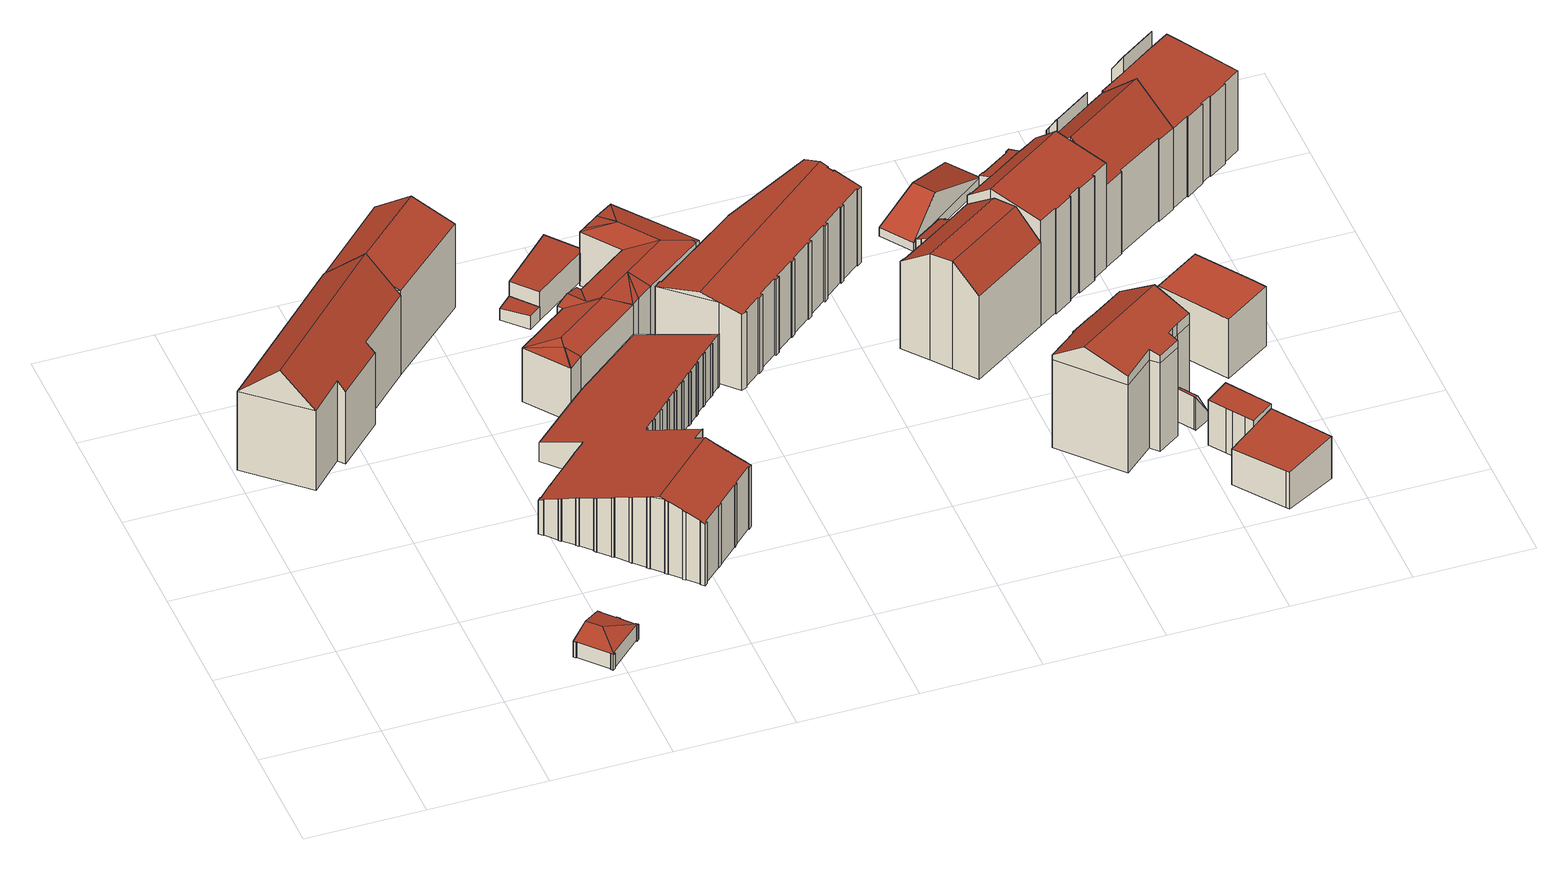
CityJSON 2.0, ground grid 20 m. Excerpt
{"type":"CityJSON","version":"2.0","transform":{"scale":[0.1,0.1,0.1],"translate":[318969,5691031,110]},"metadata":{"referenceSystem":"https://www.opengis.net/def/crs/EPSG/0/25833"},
"CityObjects":{
"building1":{"type":"Building","attributes":{"Dachtyp_tdc":"tdcFreeFormRoof","Gemeindeschluessel":14713000,"Dachneigung":42.36,"QualitaetDacherkennung":63,"Geometrietyp2DReferenz":"3000","function":"31001_9998","roofType":"5000","measuredHeight":21.96},"geometry":[{"type":"MultiSurface","lod":"2","boundaries":[[[0,1,2,3]],[[1,4,5,2]],[[4,6,7,5]],[[6,8,9,7]],[[8,10,11,9]],[[10,12,13,11]],[[12,14,15,13]],[[14,0,3,15]],[[16,17,12,10]],[[0,14,17,16,8,6,4,1]],[[10,8,16]],[[14,12,17]],[[3,2,5,7,9,11,13,15]]],"semantics":{"surfaces":[{"type":"WallSurface"},{"type":"RoofSurface"},{"type":"GroundSurface"}],"values":[0,0,0,0,0,0,0,0,1,1,0,0,2]}}]},
"building2":{"type":"Building","attributes":{"Dachtyp_tdc":"tdcFreeFormRoof","Gemeindeschluessel":14713000,"Dachneigung":14.49,"QualitaetDacherkennung":53,"Geometrietyp2DReferenz":"3000","function":"31001_9998","roofType":"5000","measuredHeight":4.06},"geometry":[{"type":"MultiSurface","lod":"2","boundaries":[[[18,19,20,21]],[[22,23,24,25,26,27,19,18]],[[24,28,29,30,31,32,33,34,35,36,37,25]],[[38,26,25,37,39,40,41,42,43]],[[38,27,26]],[[36,39,37]],[[23,28,24]],[[20,44,45,46,47,48,49,50,51,52,53,54,55,56,57,58,59,60,61,21]],[[19,27,44,20]],[[27,38,45,44]],[[38,43,46,45]],[[43,42,47,46]],[[42,41,48,47]],[[41,40,49,48]],[[40,39,50,49]],[[39,36,51,50]],[[36,35,52,51]],[[35,34,53,52]],[[34,33,54,53]],[[33,32,55,54]],[[32,31,56,55]],[[31,30,57,56]],[[30,29,58,57]],[[29,28,59,58]],[[28,23,60,59]],[[23,22,61,60]],[[22,18,21,61]]],"semantics":{"surfaces":[{"type":"WallSurface"},{"type":"RoofSurface"},{"type":"GroundSurface"}],"values":[0,1,1,1,0,0,0,2,0,0,0,0,0,0,0,0,0,0,0,0,0,0,0,0,0,0,0]}}]},
"building3":{"type":"Building","attributes":{"Dachtyp_tdc":"tdcGableRoof","Gemeindeschluessel":14713000,"Dachneigung":21.64,"QualitaetDacherkennung":50,"Geometrietyp2DReferenz":"3000","function":"31001_9998","roofType":"3100","measuredHeight":19.51},"geometry":[{"type":"MultiSurface","lod":"2","boundaries":[[[62,63,64,13]],[[63,65,66,64]],[[65,67,15,66]],[[67,62,13,15]],[[65,63,68]],[[62,67,69]],[[63,62,69,68]],[[67,65,68,69]],[[13,64,66,15]]],"semantics":{"surfaces":[{"type":"WallSurface"},{"type":"RoofSurface"},{"type":"GroundSurface"}],"values":[0,0,0,0,0,0,1,1,2]}}]},
"building4":{"type":"Building","attributes":{"name":"Bernd-Blindow-Schule","Dachtyp_tdc":"tdcFreeFormRoof","Gemeindeschluessel":14713000,"Dachneigung":21.64,"QualitaetDacherkennung":16,"Geometrietyp2DReferenz":"3000","function":"31001_3021","roofType":"5000","measuredHeight":14.93},"geometry":[{"type":"MultiSurface","lod":"2","boundaries":[[[70,71,72,73]],[[71,74,75,72]],[[74,76,77,75]],[[76,78,79,77]],[[78,80,81,79]],[[80,82,83,81]],[[82,84,85,83]],[[84,86,87,85]],[[86,88,89,87]],[[88,90,91,89]],[[90,92,93,91]],[[92,94,95,93]],[[94,96,97,95]],[[96,98,99,97]],[[98,100,101,99]],[[100,102,103,101]],[[102,104,105,103]],[[104,106,107,105]],[[106,108,109,107]],[[108,110,111,109]],[[110,112,113,111]],[[112,114,115,113]],[[114,116,117,115]],[[116,118,119,117]],[[118,120,121,119]],[[120,122,123,121]],[[122,124,125,123]],[[124,126,127,125]],[[126,128,129,127]],[[128,130,131,129]],[[130,132,133,131]],[[132,134,135,133]],[[134,136,137,135]],[[136,138,139,137]],[[138,140,141,139]],[[140,142,143,141]],[[142,144,145,143]],[[144,146,147,145]],[[146,148,149,147]],[[148,150,151,149]],[[150,152,153,151]],[[152,154,155,153]],[[154,156,157,155]],[[156,158,159,157]],[[158,160,161,159]],[[160,162,163,161]],[[162,164,165,163]],[[164,166,167,165]],[[166,168,169,167]],[[168,170,171,169]],[[170,172,173,171]],[[172,174,175,173]],[[174,176,177,175]],[[176,178,179,177]],[[178,180,181,179]],[[180,182,183,181]],[[182,184,185,183]],[[184,186,187,185]],[[186,188,189,187]],[[188,190,191,189]],[[190,192,193,191]],[[192,194,195,193]],[[194,196,197,195]],[[196,198,199,197]],[[198,200,201,199]],[[200,202,203,201]],[[202,204,205,203]],[[204,206,207,205]],[[206,208,209,207]],[[208,210,211,209]],[[210,212,213,211]],[[212,214,215,213]],[[214,216,217,215]],[[216,218,219,217]],[[218,220,221,219]],[[220,222,223,221]],[[222,224,225,223]],[[224,226,227,225]],[[226,228,229,227]],[[228,230,231,229]],[[230,232,233,231]],[[232,234,235,233]],[[234,236,237,235]],[[236,238,239,237]],[[238,240,241,239]],[[240,242,243,241]],[[242,244,245,243]],[[244,246,247,245]],[[246,248,249,247]],[[248,250,251,249]],[[250,252,253,251]],[[252,254,255,253]],[[254,256,257,255]],[[256,258,259,257]],[[258,260,261,259]],[[260,262,263,261]],[[262,264,265,263]],[[264,266,267,265]],[[266,268,269,267]],[[268,270,271,269]],[[270,272,273,271]],[[272,274,275,273]],[[274,276,277,275]],[[276,278,279,277]],[[278,280,281,279]],[[280,282,283,281]],[[282,284,285,283]],[[284,286,287,285]],[[286,288,289,287]],[[288,290,291,289]],[[290,292,291]],[[292,293,294,291]],[[293,295,296,294]],[[295,297,298,296]],[[297,299,300,298]],[[299,301,302,300]],[[301,303,304,302]],[[303,305,306,304]],[[305,307,308,306]],[[307,309,310,308]],[[309,70,73,310]],[[114,112,110,108,106,104,102,100,98,96,94,92,90,88,86,84,82,80,78,76,74,71,70,309,307,305,303,301,299,297,295,293,292,290,288,286,284,282,280,278,276,274,272,270,268,266,264,262,260,258,256,254,252,250,248,246,244,242,240,238,236,234,232,230,228,226,311,312,156,154,152,150,148,146,144,142,140,138,136,134,132,130,128,126,124,122,120,118,116]],[[220,218,216,214,212,210,208,206,204,202,200,198,196,194,192,190,188,186,184,182,180,178,176,174,172,170,168,166,164,162,160,158,312,311,224,222]],[[158,156,312]],[[226,224,311]],[[73,72,75,77,79,81,83,85,87,89,91,93,95,97,99,101,103,105,107,109,111,113,115,117,119,121,123,125,127,129,131,133,135,137,139,141,143,145,147,149,151,153,155,157,159,161,163,165,167,169,171,173,175,177,179,181,183,185,187,189,191,193,195,197,199,201,203,205,207,209,211,213,215,217,219,221,223,225,227,229,231,233,235,237,239,241,243,245,247,249,251,253,255,257,259,261,263,265,267,269,271,273,275,277,279,281,283,285,287,289,291,294,296,298,300,302,304,306,308,310]]],"semantics":{"surfaces":[{"type":"WallSurface"},{"type":"RoofSurface"},{"type":"GroundSurface"}],"values":[0,0,0,0,0,0,0,0,0,0,0,0,0,0,0,0,0,0,0,0,0,0,0,0,0,0,0,0,0,0,0,0,0,0,0,0,0,0,0,0,0,0,0,0,0,0,0,0,0,0,0,0,0,0,0,0,0,0,0,0,0,0,0,0,0,0,0,0,0,0,0,0,0,0,0,0,0,0,0,0,0,0,0,0,0,0,0,0,0,0,0,0,0,0,0,0,0,0,0,0,0,0,0,0,0,0,0,0,0,0,0,0,0,0,0,0,0,0,0,0,0,1,1,0,0,2]}}]},
"building5":{"type":"Building","attributes":{"Dachtyp_tdc":"tdcPolyFlatRoof","Gemeindeschluessel":14713000,"Dachneigung":4.47,"QualitaetDacherkennung":65,"Geometrietyp2DReferenz":"3000","function":"31001_9998","roofType":"2100","measuredHeight":2.68},"geometry":[{"type":"MultiSurface","lod":"2","boundaries":[[[313,314,315,316]],[[314,317,318,315]],[[317,319,320,318]],[[319,313,316,320]],[[319,317,314,313]],[[316,315,318,320]]],"semantics":{"surfaces":[{"type":"WallSurface"},{"type":"RoofSurface"},{"type":"GroundSurface"}],"values":[0,0,0,0,1,2]}}]},
"building6":{"type":"Building","attributes":{"Dachtyp_tdc":"tdcPolyFlatRoof","Gemeindeschluessel":14713000,"Dachneigung":4.32,"QualitaetDacherkennung":74,"Geometrietyp2DReferenz":"3000","function":"31001_9998","roofType":"2100","measuredHeight":5.62},"geometry":[{"type":"MultiSurface","lod":"2","boundaries":[[[321,322,316,315]],[[322,323,324,316]],[[323,325,326,324]],[[325,327,328,326]],[[327,321,315,328]],[[327,325,323,322,321]],[[315,316,324,326,328]]],"semantics":{"surfaces":[{"type":"WallSurface"},{"type":"RoofSurface"},{"type":"GroundSurface"}],"values":[0,0,0,0,0,1,2]}}]},
"building7":{"type":"Building","attributes":{"Dachtyp_tdc":"tdcFreeFormRoof","Gemeindeschluessel":14713000,"Dachneigung":13.88,"QualitaetDacherkennung":27,"Geometrietyp2DReferenz":"3000","function":"31001_9998","roofType":"5000","measuredHeight":11.68},"geometry":[{"type":"MultiSurface","lod":"2","boundaries":[[[329,330,331,332]],[[330,333,334,331]],[[333,335,336,334]],[[335,337,338,336]],[[337,339,340,338]],[[339,341,342,340]],[[341,343,344,342]],[[343,345,346,344]],[[345,347,348,346]],[[347,349,350,348]],[[349,351,352,350]],[[351,353,354,352]],[[353,355,356,354]],[[355,357,358,356]],[[357,359,360,358]],[[359,361,362,360]],[[361,363,364,362]],[[363,365,366,364]],[[365,329,332,366]],[[367,368,369,370,363,361]],[[371,367,361,359]],[[372,357,355]],[[372,359,357]],[[359,372,371]],[[373,374,372,355,353]],[[373,353,351]],[[375,376,377,374,373,351,349]],[[375,349,347]],[[347,376,375]],[[345,376,347]],[[376,345,343]],[[377,376,343,341]],[[378,367,371,372,374,377,341,339]],[[379,378,339,337]],[[368,367,378,379,335,333]],[[369,368,333,330]],[[370,329,365]],[[370,330,329]],[[330,370,369]],[[370,365,363]],[[335,379,337]],[[332,331,334,336,338,340,342,344,346,348,350,352,354,356,358,360,362,364,366]]],"semantics":{"surfaces":[{"type":"WallSurface"},{"type":"RoofSurface"},{"type":"GroundSurface"}],"values":[0,0,0,0,0,0,0,0,0,0,0,0,0,0,0,0,0,0,0,1,1,1,1,1,1,1,1,1,1,1,1,1,1,1,1,1,1,1,1,1,0,2]}}]},
"building8":{"type":"Building","attributes":{"Dachtyp_tdc":"tdcFreeFormRoof","Gemeindeschluessel":14713000,"Dachneigung":22.85,"QualitaetDacherkennung":55,"Geometrietyp2DReferenz":"3000","function":"31001_9998","roofType":"5000","measuredHeight":4.42},"geometry":[{"type":"MultiSurface","lod":"2","boundaries":[[[380,381,382,383]],[[381,384,385,382]],[[384,386,387,385]],[[386,388,389,387]],[[384,390,391,388,386]],[[390,381,380,391]],[[380,388,391]],[[384,381,390]],[[389,383,382,385,387]],[[388,380,383,389]]],"semantics":{"surfaces":[{"type":"WallSurface"},{"type":"RoofSurface"},{"type":"GroundSurface"}],"values":[0,0,0,0,1,1,0,0,2,0]}}]},
"building9":{"type":"Building","attributes":{"name":"Bernd-Blindow-Schule","Dachtyp_tdc":"tdcFreeFormRoof","Gemeindeschluessel":14713000,"Dachneigung":14.1,"QualitaetDacherkennung":45,"Geometrietyp2DReferenz":"3000","function":"31001_3021","roofType":"5000","measuredHeight":16.86},"geometry":[{"type":"MultiSurface","lod":"2","boundaries":[[[392,393,394,395]],[[393,396,397,394]],[[396,398,399,397]],[[398,400,401,399]],[[400,402,403,401]],[[402,404,405,403]],[[404,406,407,405]],[[406,408,409,407]],[[408,410,411,409]],[[410,412,413,411]],[[412,414,415,413]],[[414,416,417,415]],[[416,418,419,417]],[[418,420,421,419]],[[420,422,423,421]],[[422,424,425,423]],[[424,426,427,425]],[[426,428,429,427]],[[428,430,431,429]],[[430,432,433,431]],[[432,434,435,433]],[[434,436,437,435]],[[436,438,439,437]],[[438,440,441,439]],[[440,442,443,441]],[[442,444,445,443]],[[444,446,447,445]],[[446,448,449,447]],[[448,450,451,449]],[[450,452,453,451]],[[452,454,455,453]],[[454,456,457,455]],[[456,458,459,457]],[[458,460,461,459]],[[460,462,463,461]],[[462,464,465,463]],[[464,466,467,465]],[[466,468,469,467]],[[468,470,471,469]],[[470,472,473,471]],[[472,392,395,473]],[[466,464,462,460,458,456,454,452,450,448,446,444,442,440,438,436,434,432,430,428,426,424,422,420,418,416,414,412,410,408,406,404,474,475,472,470,468]],[[474,402,400,398,396,393,392,475]],[[404,402,474]],[[392,472,475]],[[395,394,397,399,401,403,405,407,409,411,413,415,417,419,421,423,425,427,429,431,433,435,437,439,441,443,445,447,449,451,453,455,457,459,461,463,465,467,469,471,473]]],"semantics":{"surfaces":[{"type":"WallSurface"},{"type":"RoofSurface"},{"type":"GroundSurface"}],"values":[0,0,0,0,0,0,0,0,0,0,0,0,0,0,0,0,0,0,0,0,0,0,0,0,0,0,0,0,0,0,0,0,0,0,0,0,0,0,0,0,0,1,1,0,0,2]}}]},
"building10":{"type":"Building","attributes":{"Gemeindeschluessel":14713000,"Geometrietyp2DReferenz":"3000","function":"31001_9998","roofType":"9999"},"children":["building10-1","building10-2"]},
"building10-1":{"type":"BuildingPart","attributes":{"Dachtyp_tdc":"tdcPolyFlatRoof","Dachneigung":28.48,"QualitaetDacherkennung":38,"Geometrietyp2DReferenz":"3000","roofType":"2100","measuredHeight":17.39},"parents":["building10"],"geometry":[{"type":"MultiSurface","lod":"2","boundaries":[[[476,477,478,479]],[[476,480,481,477]],[[480,482,483,481]],[[482,484,485,483]],[[484,486,487,485]],[[486,488,489,487]],[[488,490,491,489]],[[490,488,486,484,482,480,476,479]],[[478,477,481,483,485,487,489,491]],[[479,478,491,490]]],"semantics":{"surfaces":[{"type":"WallSurface"},{"type":"RoofSurface"},{"type":"GroundSurface"},{"type":"ClosureSurface"}],"values":[0,0,0,0,0,0,0,1,2,3]}}]},
"building10-2":{"type":"BuildingPart","attributes":{"Dachtyp_tdc":"tdcCutGableRoof","Dachneigung":45.95,"QualitaetDacherkennung":49,"Geometrietyp2DReferenz":"3000","roofType":"9999","measuredHeight":21.39},"parents":["building10"],"geometry":[{"type":"MultiSurface","lod":"2","boundaries":[[[492,493,494,495]],[[493,496,497,494]],[[496,498,499,497]],[[498,500,501,499]],[[500,502,503,501]],[[502,504,505,503]],[[504,479,478,505]],[[490,506,507,491]],[[506,508,509,507]],[[508,510,511,509]],[[510,492,495,511]],[[496,493,492,510]],[[508,506,490,479,504,502,500,498]],[[510,508,498,496]],[[495,494,497,499,501,503,505,478,491,507,509,511]],[[490,491,478,479]]],"semantics":{"surfaces":[{"type":"WallSurface"},{"type":"RoofSurface"},{"type":"GroundSurface"},{"type":"ClosureSurface"}],"values":[0,0,0,0,0,0,0,0,0,0,0,1,1,1,2,3]}}]},
"building11":{"type":"Building","attributes":{"Dachtyp_tdc":"tdcFreeFormRoof","Gemeindeschluessel":14713000,"Dachneigung":34.27,"QualitaetDacherkennung":31,"Geometrietyp2DReferenz":"3000","function":"31001_9998","roofType":"5000","measuredHeight":21.95},"geometry":[{"type":"MultiSurface","lod":"2","boundaries":[[[512,513,514,515,516]],[[517,518,519,520,521]],[[521,520,522,523]],[[523,522,524]],[[525,526,527]],[[528,529,530,531]],[[531,530,532,533]],[[533,532,534,535]],[[535,534,536,537]],[[537,536,538,539]],[[539,538,518,517]],[[516,515,540,541]],[[541,540,529,528]],[[542,543,544,545,546,547,548,549,550,551,552,553,554,555,556]],[[541,528,543,542]],[[528,531,544,543]],[[531,533,545,544]],[[533,535,546,545]],[[535,537,547,546]],[[537,539,548,547]],[[539,517,549,548]],[[517,521,550,549]],[[521,523,551,550]],[[523,524,552,551]],[[524,525,553,552]],[[525,527,554,553]],[[527,512,555,554]],[[512,516,556,555]],[[516,541,542,556]],[[529,540,515,514,519,518,538,536,534,532,530]],[[526,525,524,522,520,519,514,513]],[[527,526,513,512]]],"semantics":{"surfaces":[{"type":"WallSurface"},{"type":"GroundSurface"},{"type":"RoofSurface"}],"values":[0,0,0,0,0,0,0,0,0,0,0,0,0,1,0,0,0,0,0,0,0,0,0,0,0,0,0,0,0,2,2,0]}}]},
"building12":{"type":"Building","attributes":{"Dachtyp_tdc":"tdcHipAndGableRoof","Gemeindeschluessel":14713000,"Dachneigung":24.38,"QualitaetDacherkennung":8,"Geometrietyp2DReferenz":"3000","function":"31001_2463","roofType":"5000","measuredHeight":7.63},"geometry":[{"type":"MultiSurface","lod":"2","boundaries":[[[557,558,559,560]],[[558,561,562,559]],[[561,563,564,562]],[[563,557,560,564]],[[561,558,565]],[[557,563,566]],[[558,557,566,565]],[[563,561,565,566]],[[560,559,562,564]]],"semantics":{"surfaces":[{"type":"WallSurface"},{"type":"RoofSurface"},{"type":"GroundSurface"}],"values":[0,0,0,0,1,0,1,1,2]}}]},
"building13":{"type":"Building","attributes":{"Dachtyp_tdc":"tdcFreeFormRoof","Gemeindeschluessel":14713000,"Dachneigung":61.55,"QualitaetDacherkennung":3,"Geometrietyp2DReferenz":"3000","function":"31001_9998","roofType":"5000","measuredHeight":6.68},"geometry":[{"type":"MultiSurface","lod":"2","boundaries":[[[567,568,569,570]],[[568,571,572,569]],[[571,573,574,572]],[[573,575,576,574]],[[575,567,570,576]],[[577,571,568,578]],[[575,573,577,578,567]],[[568,567,578]],[[573,571,577]],[[570,569,572,574,576]]],"semantics":{"surfaces":[{"type":"WallSurface"},{"type":"RoofSurface"},{"type":"GroundSurface"}],"values":[0,0,0,0,0,1,1,0,0,2]}}]},
"building14":{"type":"Building","attributes":{"Gemeindeschluessel":14713000,"Geometrietyp2DReferenz":"3000","function":"31001_9998","roofType":"9999"},"children":["building14-1","building14-2"]},
"building14-1":{"type":"BuildingPart","attributes":{"Dachtyp_tdc":"tdcGableRoof","Dachneigung":10.64,"QualitaetDacherkennung":25,"Geometrietyp2DReferenz":"3000","roofType":"3100","measuredHeight":22.53},"parents":["building14"],"geometry":[{"type":"MultiSurface","lod":"2","boundaries":[[[579,580,581,582]],[[580,583,584,585,581]],[[586,587,588,589,590]],[[587,591,592,588]],[[591,593,594,592]],[[593,595,596,594]],[[595,597,598,596]],[[597,599,600,598]],[[599,601,602,600]],[[601,603,604,602]],[[603,605,606,604]],[[605,607,608,606]],[[607,609,610,608]],[[609,611,612,610]],[[611,613,495,612]],[[613,614,615,495]],[[614,616,507,615]],[[616,617,618,507]],[[617,579,582,618]],[[614,613,611,609,607,605,603,601,599,597,595,593]],[[593,591,587,586,583,580,579,617,616,614]],[[582,581,585,589,588,592,594,596,598,600,602,604,606,608,610,612,495,615,507,618]],[[590,584,583,586]],[[590,589,585,584]]],"semantics":{"surfaces":[{"type":"WallSurface"},{"type":"RoofSurface"},{"type":"GroundSurface"},{"type":"ClosureSurface"}],"values":[0,0,0,0,0,0,0,0,0,0,0,0,0,0,0,0,0,0,0,1,1,2,0,3]}}]},
"building14-2":{"type":"BuildingPart","attributes":{"Dachtyp_tdc":"tdcPolyFlatRoof","Dachneigung":19.64,"QualitaetDacherkennung":22,"Geometrietyp2DReferenz":"3000","roofType":"2100","measuredHeight":19.26},"parents":["building14"],"geometry":[{"type":"MultiSurface","lod":"2","boundaries":[[[584,619,581,585]],[[619,620,621,581]],[[620,622,623,621]],[[622,624,625,623]],[[624,626,627,625]],[[626,628,629,627]],[[628,630,631,629]],[[630,590,589,631]],[[590,630,628,626,624,622,620,619,584]],[[585,581,621,623,625,627,629,631,589]],[[584,585,589,590]]],"semantics":{"surfaces":[{"type":"WallSurface"},{"type":"RoofSurface"},{"type":"GroundSurface"},{"type":"ClosureSurface"}],"values":[0,0,0,0,0,0,0,0,1,2,3]}}]},
"building15":{"type":"Building","attributes":{"Gemeindeschluessel":14713000,"Geometrietyp2DReferenz":"3000","function":"31001_9998","roofType":"9999"},"children":["building15-1","building15-2"]},
"building15-1":{"type":"BuildingPart","attributes":{"Dachtyp_tdc":"tdcPolyFlatRoof","Dachneigung":6.38,"QualitaetDacherkennung":73,"Geometrietyp2DReferenz":"3000","roofType":"2100","measuredHeight":8.21},"parents":["building15"],"geometry":[{"type":"MultiSurface","lod":"2","boundaries":[[[632,633,634,635]],[[633,636,637,634]],[[636,638,639,637]],[[638,640,641,639]],[[642,643,644,645]],[[643,646,647,644]],[[643,642,640,638,636,633,632,646]],[[647,635,634,637,639,641,645,644]],[[646,632,635,647]],[[645,641,640,642]]],"semantics":{"surfaces":[{"type":"WallSurface"},{"type":"RoofSurface"},{"type":"GroundSurface"},{"type":"ClosureSurface"}],"values":[0,0,0,0,0,0,1,2,0,3]}}]},
"building15-2":{"type":"BuildingPart","attributes":{"Dachtyp_tdc":"tdcPolyFlatRoof","Dachneigung":3.58,"QualitaetDacherkennung":74,"Geometrietyp2DReferenz":"3000","roofType":"2100","measuredHeight":9.14},"parents":["building15"],"geometry":[{"type":"MultiSurface","lod":"2","boundaries":[[[648,649,650,641,640]],[[649,651,652,650]],[[651,653,654,652]],[[653,655,656,654]],[[655,657,658,656]],[[657,659,642,645,658]],[[659,657,655,653,651,649,648]],[[641,650,652,654,656,658,645]],[[648,640,642,659]],[[640,641,645,642]]],"semantics":{"surfaces":[{"type":"WallSurface"},{"type":"RoofSurface"},{"type":"GroundSurface"},{"type":"ClosureSurface"}],"values":[0,0,0,0,0,0,1,2,0,3]}}]},
"building16":{"type":"Building","attributes":{"Dachtyp_tdc":"tdcPolyFlatRoof","Gemeindeschluessel":14713000,"Dachneigung":0,"QualitaetDacherkennung":31,"Geometrietyp2DReferenz":"3000","function":"31001_9998","roofType":"1000","measuredHeight":11.79},"geometry":[{"type":"MultiSurface","lod":"2","boundaries":[[[660,661,662,663]],[[661,664,665,662]],[[664,666,667,665]],[[666,668,669,667]],[[668,660,663,669]],[[668,666,664,661,660]],[[663,662,665,667,669]]],"semantics":{"surfaces":[{"type":"WallSurface"},{"type":"RoofSurface"},{"type":"GroundSurface"}],"values":[0,0,0,0,0,1,2]}}]},
"building17":{"type":"Building","attributes":{"Gemeindeschluessel":14713000,"Geometrietyp2DReferenz":"3000","function":"31001_9998","roofType":"9999"},"children":["building17-1","building17-2"]},
"building17-1":{"type":"BuildingPart","attributes":{"Dachtyp_tdc":"tdcPolyFlatRoof","Dachneigung":57.48,"QualitaetDacherkennung":34,"Geometrietyp2DReferenz":"3000","roofType":"2100","measuredHeight":19.01},"parents":["building17"],"geometry":[{"type":"MultiSurface","lod":"2","boundaries":[[[670,671,672,673]],[[671,674,675,676,672]],[[677,678,679,680,681]],[[678,682,683,679]],[[682,684,685,683]],[[684,686,687,685]],[[686,688,689,687]],[[688,690,691,689]],[[690,692,693,691]],[[692,670,673,693]],[[692,690,688,686,684,682,678,677,674,671,670]],[[673,672,676,680,679,683,685,687,689,691,693]],[[681,675,674,677]],[[681,680,676,675]]],"semantics":{"surfaces":[{"type":"WallSurface"},{"type":"RoofSurface"},{"type":"GroundSurface"},{"type":"ClosureSurface"}],"values":[0,0,0,0,0,0,0,0,0,0,1,2,0,3]}}]},
"building17-2":{"type":"BuildingPart","attributes":{"Dachtyp_tdc":"tdcGableRoof","Dachneigung":43.34,"QualitaetDacherkennung":46,"Geometrietyp2DReferenz":"3000","roofType":"3100","measuredHeight":22.6},"parents":["building17"],"geometry":[{"type":"MultiSurface","lod":"2","boundaries":[[[694,695,696,697]],[[695,698,699,696]],[[698,700,701,699]],[[700,702,703,701]],[[702,704,705,703]],[[704,706,679,705]],[[706,681,680,679]],[[675,707,708,676]],[[707,709,710,708]],[[709,711,712,710]],[[711,713,714,712]],[[713,694,697,714]],[[709,707,675,681,706,704,702]],[[702,700,698,695,694,713,711,709]],[[697,696,699,701,703,705,679,680,676,708,710,712,714]],[[676,680,681,675]]],"semantics":{"surfaces":[{"type":"WallSurface"},{"type":"RoofSurface"},{"type":"GroundSurface"},{"type":"ClosureSurface"}],"values":[0,0,0,0,0,0,0,0,0,0,0,0,1,1,2,3]}}]},
"building18":{"type":"Building","attributes":{"Gemeindeschluessel":14713000,"Geometrietyp2DReferenz":"3000","function":"31001_9998","roofType":"9999"},"children":["building18-1","building18-2"]},
"building18-1":{"type":"BuildingPart","attributes":{"Dachtyp_tdc":"tdcPolyFlatRoof","Dachneigung":3.6,"QualitaetDacherkennung":51,"Geometrietyp2DReferenz":"3000","roofType":"2100","measuredHeight":16.6},"parents":["building18"],"geometry":[{"type":"MultiSurface","lod":"2","boundaries":[[[715,716,717,718]],[[719,720,721,722]],[[720,723,724,721]],[[723,725,726,724]],[[725,727,728,726]],[[727,729,730,728]],[[729,731,732,730]],[[731,733,734,732]],[[733,735,736,734]],[[735,737,738,736]],[[737,739,740,738]],[[739,741,742,740]],[[741,743,744,742]],[[743,715,718,744]],[[743,741,739,737,735,733,731,729,727,725,723,720,719,716,715]],[[718,717,722,721,724,726,728,730,732,734,736,738,740,742,744]],[[719,722,717,716]]],"semantics":{"surfaces":[{"type":"WallSurface"},{"type":"RoofSurface"},{"type":"GroundSurface"},{"type":"ClosureSurface"}],"values":[0,0,0,0,0,0,0,0,0,0,0,0,0,0,1,2,3]}}]},
"building18-2":{"type":"BuildingPart","attributes":{"Dachtyp_tdc":"tdcPolyFlatRoof","Dachneigung":57.46,"QualitaetDacherkennung":21,"Geometrietyp2DReferenz":"3000","roofType":"2100","measuredHeight":19.69},"parents":["building18"],"geometry":[{"type":"MultiSurface","lod":"2","boundaries":[[[745,746,747,717,716]],[[746,748,749,747]],[[748,750,719,722,749]],[[750,748,746,745]],[[717,747,749,722]],[[716,719,750,745]],[[716,717,722,719]]],"semantics":{"surfaces":[{"type":"WallSurface"},{"type":"RoofSurface"},{"type":"GroundSurface"},{"type":"ClosureSurface"}],"values":[0,0,0,1,2,0,3]}}]}
},
"vertices":[
[229,691,168],[240,680,152],[240,680,10],[229,691,10],[166,608,153],[166,608,10],[156,619,169],[156,619,10],[102,564,168],[102,564,10],[6,652,165],[6,652,10],[226,869,165],[226,869,10],[317,777,168],[317,777,10],[58,604,230],[276,819,230],
[436,61,41],[382,11,42],[382,11,11],[436,61,11],[437,59,41],[440,62,41],[440,63,41],[383,64,52],[380,7,42],[383,10,42],[437,66,41],[436,65,41],[418,85,41],[419,86,41],[415,90,41],[414,89,41],[395,110,41],[396,110,41],[393,114,41],[363,86,52],[379,7,42],[333,58,42],[336,54,42],[337,55,42],[377,11,42],[376,10,42],[383,10,11],[379,7,11],[376,10,11],[377,11,11],[337,55,11],[336,54,11],[333,58,11],[393,114,11],[396,110,11],[395,110,11],[414,89,11],[415,90,11],[419,86,11],[418,85,11],[436,65,11],[437,66,11],[440,62,11],[437,59,11],
[226,869,163],[355,996,161],[355,996,10],[450,899,176],[450,899,10],[317,777,177],[398,952,205],[267,828,205],
[764,588,111],[761,585,111],[761,585,7],[764,588,7],[761,586,111],[761,586,7],[746,572,111],[746,572,7],[747,571,111],[747,571,7],[743,568,111],[743,568,7],[743,569,111],[743,569,7],[728,555,111],[728,555,7],[729,554,111],[729,554,7],[725,551,111],[725,551,7],[724,552,111],[724,552,7],[710,538,111],[710,538,7],[711,537,111],[711,537,7],[707,533,111],[707,533,7],[706,534,111],[706,534,7],[692,520,111],[692,520,7],[693,519,111],[693,519,7],[689,516,111],[689,516,7],[688,517,111],[688,517,7],[674,503,111],[674,503,7],[675,502,111],[675,502,7],[671,499,111],[671,499,7],[670,500,111],[670,500,7],[656,486,111],[656,486,7],[657,485,111],[657,485,7],[653,482,111],[653,482,7],[652,483,111],[652,483,7],[638,469,111],[638,469,7],[639,468,111],[639,468,7],[635,464,111],[635,464,7],[634,465,111],[634,465,7],[620,451,111],[620,451,7],[621,450,111],[621,450,7],[617,447,111],[617,447,7],[616,448,111],[616,448,7],[602,434,111],[602,434,7],[603,433,111],[603,433,7],[599,430,111],[599,430,7],[598,431,111],[598,431,7],[584,417,111],[584,417,7],[585,416,111],[585,416,7],[581,412,111],[581,412,7],[647,343,149],[647,343,7],[629,326,149],[629,326,7],[647,308,153],[647,308,7],[647,309,153],[647,309,7],[650,306,151],[650,306,7],[650,305,151],[650,305,7],[667,287,143],[667,287,7],[668,287,143],[668,287,7],[671,284,141],[671,284,7],[671,283,141],[671,283,7],[689,265,132],[689,265,7],[689,266,132],[689,266,7],[695,259,129],[695,259,7],[690,254,129],[690,254,7],[689,255,130],[689,255,7],[659,227,130],[659,227,7],[660,227,129],[660,227,7],[655,221,129],[655,221,7],[654,222,130],[654,222,7],[620,190,130],[620,190,7],[621,189,129],[621,189,7],[615,184,129],[615,184,7],[614,184,130],[614,184,7],[585,157,130],[585,157,7],[586,156,129],[586,156,7],[581,151,129],[581,151,7],[575,157,132],[575,157,7],[576,158,132],[576,158,7],[558,176,141],[558,176,7],[558,175,141],[558,175,7],[554,178,143],[554,178,7],[555,179,143],[555,179,7],[538,197,151],[538,197,7],[537,196,151],[537,196,7],[533,200,153],[533,200,7],[534,201,153],[534,201,7],[517,219,149],[517,219,7],[516,218,149],[516,218,7],[512,222,147],[512,222,7],[513,223,147],[513,223,7],[496,241,137],[496,241,7],[495,240,137],[495,240,7],[492,244,135],[492,244,7],[475,263,125],[475,263,7],[474,262,125],[474,262,7],[471,265,123],[471,265,7],[471,266,123],[471,266,7],[454,284,113],[454,284,7],[453,283,113],[453,283,7],[450,287,111],[450,287,7],[451,288,111],[451,288,7],[434,306,102],[434,306,7],[433,305,102],[433,305,7],[429,309,100],[429,309,7],[430,310,100],[430,310,7],[413,327,90],[413,327,7],[412,326,90],[412,326,7],[408,330,88],[408,330,7],[409,331,88],[409,331,7],[392,349,78],[392,349,7],[391,348,78],[391,348,7],[385,354,74],[385,354,7],[390,360,74],[390,360,7],[391,358,75],[391,358,7],[412,381,74],[412,381,7],[413,380,75],[413,380,7],[418,385,75],[418,385,7],[418,386,74],[418,386,7],[467,432,74],[467,432,7],[467,432,75],[473,437,75],[473,437,7],[472,438,74],[472,438,7],[494,457,75],[494,457,7],[494,458,74],[494,458,7],[496,461,74],[496,461,7],[445,515,45],[445,515,7],[524,587,46],[524,587,7],[548,609,46],[548,609,7],[665,697,53],[665,697,7],[528,207,156],[641,314,156],
[526,867,36],[559,822,40],[559,822,13],[526,867,13],[539,807,40],[539,807,13],[502,844,36],[502,844,13],
[559,822,70],[526,867,65],[614,954,64],[614,954,13],[656,893,70],[656,893,13],[648,887,70],[648,887,13],
[523,588,112],[471,659,112],[471,659,6],[523,588,6],[561,726,112],[561,726,6],[555,734,112],[555,734,6],[598,766,112],[598,766,6],[603,759,112],[603,759,6],[694,825,112],[694,825,6],[648,887,112],[648,887,6],[656,893,112],[656,893,6],[685,914,112],[685,914,6],[715,933,112],[715,933,6],[812,806,112],[812,806,6],[805,802,112],[805,802,6],[705,729,112],[705,729,6],[678,708,112],[678,708,6],[665,698,112],[665,698,6],[665,697,112],[665,697,6],[548,609,112],[548,609,6],[524,587,112],[524,587,6],[621,718,123],[621,717,122],[531,650,123],[529,632,119],[621,719,122],[680,762,122],[801,808,114],[752,815,122],[706,882,121],[706,878,122],[752,816,122],[598,722,118],[577,750,118],
[804,877,59],[851,829,56],[851,829,15],[804,877,15],[812,806,45],[812,806,15],[715,933,45],[715,933,15],[736,946,55],[736,946,15],[843,824,60],[796,885,60],
[690,669,163],[701,678,163],[701,678,13],[690,669,13],[703,676,164],[703,676,13],[850,784,166],[850,784,13],[851,785,166],[851,785,13],[1002,860,175],[1002,860,13],[1029,828,178],[1029,828,13],[1027,827,178],[1027,827,13],[1034,819,176],[1034,819,13],[1036,820,176],[1036,820,13],[1066,783,163],[1066,783,13],[1058,777,163],[1058,777,13],[1057,779,164],[1057,779,13],[1025,753,164],[1025,753,13],[1026,751,163],[1026,751,13],[1020,746,163],[1020,746,13],[1018,748,164],[1018,748,13],[986,721,164],[986,721,13],[988,719,163],[988,719,13],[982,714,163],[982,714,13],[980,716,164],[980,716,13],[949,691,164],[949,691,13],[951,688,163],[951,688,13],[944,683,163],[944,683,13],[943,685,164],[943,685,13],[911,659,164],[911,659,13],[912,657,163],[912,657,13],[906,652,163],[906,652,13],[904,653,164],[904,653,13],[873,628,164],[873,628,13],[875,626,163],[875,626,13],[868,620,163],[868,620,13],[866,622,164],[866,622,13],[835,597,164],[835,597,13],[837,595,163],[837,595,13],[830,589,163],[830,589,13],[827,589,164],[827,589,13],[799,566,164],[799,566,13],[800,564,163],[800,564,13],[790,560,164],[790,560,13],[764,588,174],[764,588,13],[1020,839,182],[742,612,182],
[1102,615,181],[1102,615,14],[1109,605,14],[1109,605,188],[1101,614,181],[1101,614,14],[1095,622,176],[1095,622,14],[1146,656,176],[1146,656,14],[1152,647,182],[1152,647,14],[1150,645,182],[1150,645,14],[1156,636,188],[1156,636,14],
[1270,546,180],[1138,459,179],[1138,459,14],[1270,546,14],[1109,496,228],[1109,496,14],[1084,528,225],[1084,528,14],[1051,570,186],[1051,570,14],[1058,575,185],[1058,575,14],[1059,572,188],[1059,572,14],[1193,661,188],[1193,661,14],[1221,619,225],[1221,619,14],[1244,585,228],[1244,585,14],
[1341,390,184],[1341,390,185],[1378,337,229],[1414,282,205],[1414,282,184],[1277,178,184],[1277,178,201],[1226,235,229],[1189,275,193],[1189,275,184],[1242,323,185],[1242,323,184],[1241,325,184],[1280,351,184],[1281,350,185],[1281,350,184],[1377,256,184],[1377,256,205],[1369,250,204],[1369,250,184],[1376,239,199],[1376,239,184],[1378,235,198],[1378,235,184],[1340,210,198],[1340,210,184],[1327,223,205],[1327,223,184],[1388,264,205],[1388,264,184],[1388,264,9],[1377,256,9],[1369,250,9],[1376,239,9],[1378,235,9],[1340,210,9],[1327,223,9],[1277,178,9],[1189,275,9],[1242,323,9],[1241,325,9],[1280,351,9],[1281,350,9],[1341,390,9],[1414,282,9],
[1150,780,30],[1113,832,30],[1113,832,13],[1150,780,13],[1259,937,35],[1259,937,13],[1296,885,35],[1296,885,13],[1173,847,90],[1197,814,90],
[1388,264,77],[1414,282,26],[1414,282,12],[1388,264,12],[1434,252,26],[1434,252,12],[1407,234,77],[1407,234,12],[1405,237,77],[1405,237,12],[1411,236,78],[1391,266,78],
[1201,662,207],[1241,689,207],[1241,689,14],[1201,662,14],[1241,688,207],[1241,688,206],[1241,688,14],[1305,731,207],[1306,730,208],[1306,730,14],[1305,731,14],[1305,731,206],[1337,751,207],[1337,751,14],[1359,719,239],[1359,719,14],[1411,641,222],[1411,641,14],[1382,621,222],[1382,621,14],[1384,619,221],[1384,619,14],[1353,599,221],[1353,599,14],[1351,601,222],[1351,601,14],[1332,588,222],[1332,588,14],[1333,586,221],[1333,586,14],[1302,565,221],[1302,565,14],[1301,567,222],[1301,567,14],[1270,546,222],[1218,625,239],[1218,625,14],[1193,661,205],[1199,665,205],[1199,665,14],
[1241,689,206],[1229,707,198],[1229,707,14],[1237,712,198],[1237,712,14],[1238,710,199],[1238,710,14],[1287,743,199],[1287,743,14],[1286,745,198],[1286,745,14],[1293,750,198],[1293,750,14],
[1474,19,81],[1415,98,80],[1415,98,9],[1474,19,9],[1422,102,81],[1422,102,9],[1424,104,81],[1424,104,9],[1462,129,86],[1462,129,9],[1500,154,92],[1563,60,92],[1563,60,9],[1500,154,9],[1478,14,81],[1478,14,9],
[1462,129,98],[1453,142,98],[1453,142,9],[1440,161,98],[1440,161,9],[1433,171,98],[1433,171,9],[1414,199,98],[1414,199,9],[1452,225,101],[1452,225,9],[1500,154,101],
[1576,384,131],[1496,331,131],[1496,331,13],[1576,384,13],[1422,442,131],[1422,442,13],[1501,494,131],[1501,494,13],[1563,404,131],[1563,404,13],
[1441,841,180],[1440,837,184],[1440,837,15],[1441,841,15],[1448,826,206],[1448,826,179],[1448,826,15],[1383,782,206],[1383,783,205],[1383,783,15],[1383,782,15],[1383,782,179],[1375,795,181],[1375,795,15],[1372,796,178],[1372,796,15],[1373,802,171],[1373,802,15],[1377,802,175],[1377,802,15],[1432,838,176],[1432,838,15],[1433,842,171],[1433,842,15],
[1523,717,179],[1443,665,180],[1443,665,15],[1523,717,15],[1444,663,178],[1444,663,15],[1411,641,178],[1411,641,15],[1374,696,241],[1374,696,15],[1337,751,179],[1337,751,15],[1383,783,179],[1480,847,179],[1480,847,15],[1516,792,241],[1516,792,15],[1554,735,176],[1554,735,15],[1524,715,177],[1524,715,15],
[1480,847,183],[1525,877,183],[1525,877,17],[1480,847,17],[1587,919,183],[1619,940,183],[1619,940,17],[1587,919,17],[1630,925,182],[1630,925,17],[1694,830,175],[1694,830,17],[1664,809,175],[1664,809,17],[1665,807,175],[1665,807,17],[1634,786,175],[1634,786,17],[1633,788,175],[1633,788,17],[1615,776,175],[1615,776,17],[1617,775,175],[1617,775,17],[1585,753,175],[1585,753,17],[1584,755,175],[1584,755,17],[1554,735,175],[1554,735,17],
[1525,877,214],[1513,895,180],[1513,895,17],[1575,937,180],[1575,937,17],[1587,919,214]
]}
